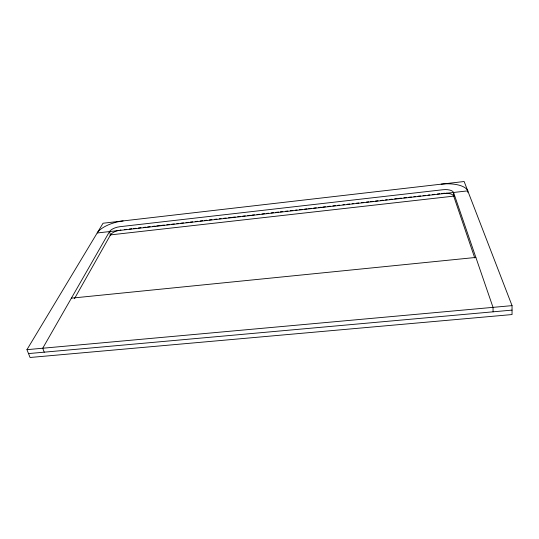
<?xml version="1.0" encoding="UTF-8"?>
<svg xmlns="http://www.w3.org/2000/svg" width="539" height="539" viewBox="0 0 539 539"><rect width="100%" height="100%" fill="white"/><g stroke="black" fill="none" stroke-linecap="round" stroke-linejoin="round"><path stroke-width="0.81" d="M74.476 298.667L110.508 234.896A8.792 3.53 -15.3 0 1 118.277 230.476M493.091 311.818L493.017 307.358L453.548 192.477A9.513 3.948 -4.1 0 0 442.91 189.735L119.941 226.69A8.813 3.503 -15.2 0 0 109.511 231.575L42.722 348.234L44.238 352.169M26.95 349.663L103.05 223.234L464.153 181.515L512.043 305.633L512.05 314.554L30.063 357.485L26.95 349.663L512.043 305.633M124.246 229.621L126.753 229.331M129.252 229.048L131.759 228.765M133.429 228.576L135.929 228.287M138.435 228.004L140.942 227.721M143.441 227.438L145.948 227.148M147.619 226.959L150.118 226.676M152.625 226.393L155.131 226.104M156.802 225.915L160.137 225.538M161.808 225.349L164.314 225.059M166.814 224.776L169.32 224.493M171.82 224.211L174.326 223.921M176.832 223.638L178.503 223.449M181.003 223.166L183.509 222.876M186.016 222.594L188.515 222.311M190.186 222.122L192.692 221.832M195.192 221.549L197.698 221.266M200.205 220.983L202.704 220.694M204.375 220.505L206.882 220.222M209.381 219.939L211.888 219.649M214.394 219.366L216.894 219.083M219.4 218.8L221.071 218.605M223.57 218.322L226.077 218.039M228.583 217.756L231.083 217.466M232.754 217.278L235.26 216.995M237.766 216.712L240.266 216.422M242.772 216.139L245.272 215.856M247.778 215.573L250.285 215.283M251.956 215.095L254.455 214.812M256.962 214.529L259.468 214.246M261.967 213.956L264.474 213.673M266.145 213.484L268.644 213.201M271.151 212.912L273.657 212.629M275.321 212.44L278.663 212.063M280.334 211.867L282.834 211.584M285.34 211.301L287.846 211.018M290.346 210.729L292.852 210.446M295.359 210.163L297.023 209.974M299.529 209.684L302.035 209.401M304.535 209.119L307.041 208.836M308.712 208.64L311.212 208.357M313.718 208.074L316.225 207.791M318.724 207.502L321.231 207.219M322.901 207.03L325.408 206.747M327.907 206.457L330.414 206.174M332.92 205.891L335.42 205.608M337.926 205.319L339.597 205.13M342.932 204.753L344.603 204.564M347.109 204.274L349.609 203.991M352.115 203.708L353.786 203.52M356.286 203.23L358.792 202.947M361.298 202.664L363.798 202.381M366.304 202.091L368.811 201.808M370.475 201.62L372.981 201.337M375.488 201.047L377.987 200.764M380.494 200.481L383 200.198M385.5 199.908L387.17 199.72M389.677 199.437L392.176 199.154M394.683 198.864L397.189 198.581M398.86 198.392L401.36 198.109M403.866 197.826L406.372 197.537M408.872 197.254L411.378 196.971M413.878 196.681L415.549 196.492M418.055 196.209L420.561 195.927M423.061 195.644L425.567 195.354M428.074 195.071L429.738 194.882M432.244 194.599L434.751 194.309M437.25 194.027L439.757 193.744M441.428 193.555L443.092 193.36A9.486 3.975 -4.1 0 1 445.052 193.225M467.805 192.329L467.758 190.86L97.188 232.976A22.038 8.772 -15.2 0 1 123.135 220.916M109.922 234.964L454.498 196.048M71.391 298.161L475.863 257.44M28.513 353.584L512.043 310.114M453.548 192.477L453.703 196.142L474.744 257.938M109.511 231.575L110.508 234.896M120.042 230.113A8.792 3.53 -15.3 0 1 120.904 229.998M441.151 184.176A23.797 9.877 -4.1 0 1 467.758 190.86M446.029 193.225A9.486 3.975 -4.1 0 1 453.703 196.142"/></g></svg>
